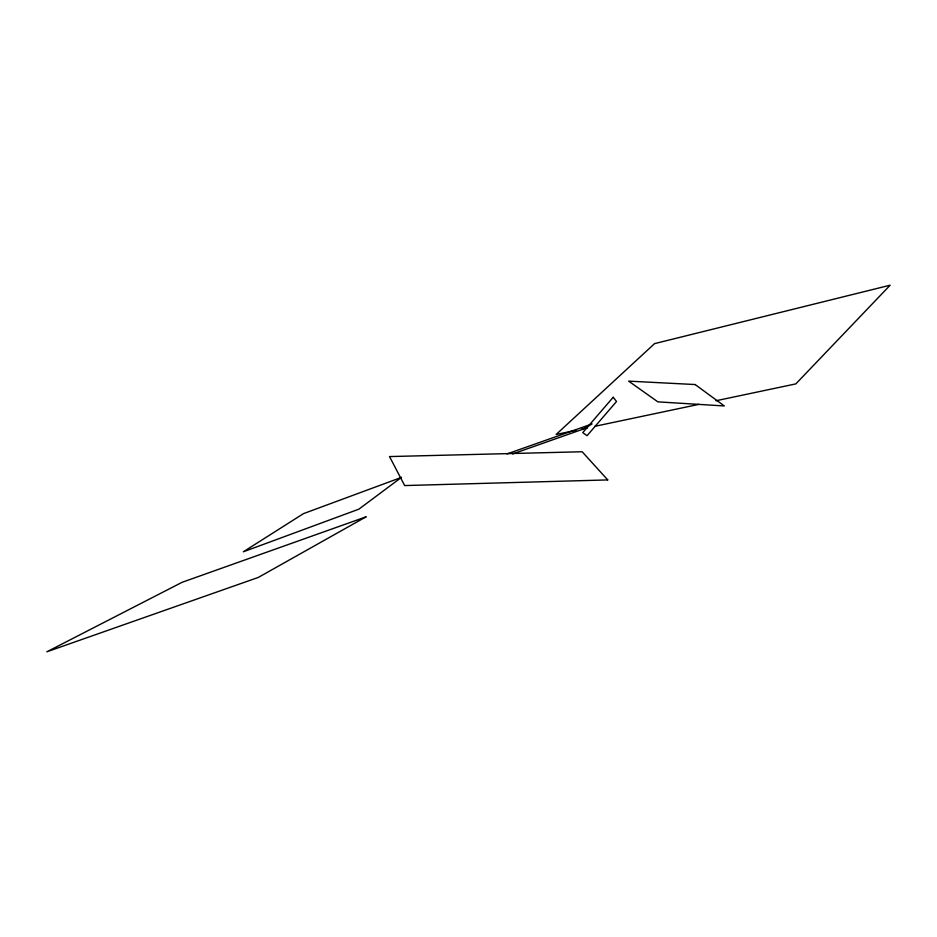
<?xml version="1.0" encoding="UTF-8"?>
<svg xmlns="http://www.w3.org/2000/svg" width="937" height="937" viewBox="0 0 937 937"><rect width="100%" height="100%" fill="white"/><g stroke="black" fill="none" stroke-linecap="round" stroke-linejoin="round"><path stroke-width="1.41" d="M507.046 453.918L592.114 423.922L582.697 429.275L512.644 453.941M576.114 430.27L556.133 434.487L654.553 343.633L890.15 285.199L795.841 383.889L715.938 400.755M581.818 429.076L587.522 427.869M594.655 426.358L698.815 404.374M613.196 397.265L582.767 432.589L587.066 435.693L616.523 401.505L613.196 397.265M401.446 477.39L358.883 509.166L243.327 551.799L303.471 513.64L401.446 477.39M365.969 516.873L258.319 577.426L46.85 651.801L182.094 582.299L365.969 516.873M607.738 479.92L404.667 485.565L389.511 456.577L582.17 451.751L607.738 479.92M695.149 384.545L628.645 381.136L657.856 401.856L724.313 405.955L695.149 384.545"/></g></svg>
